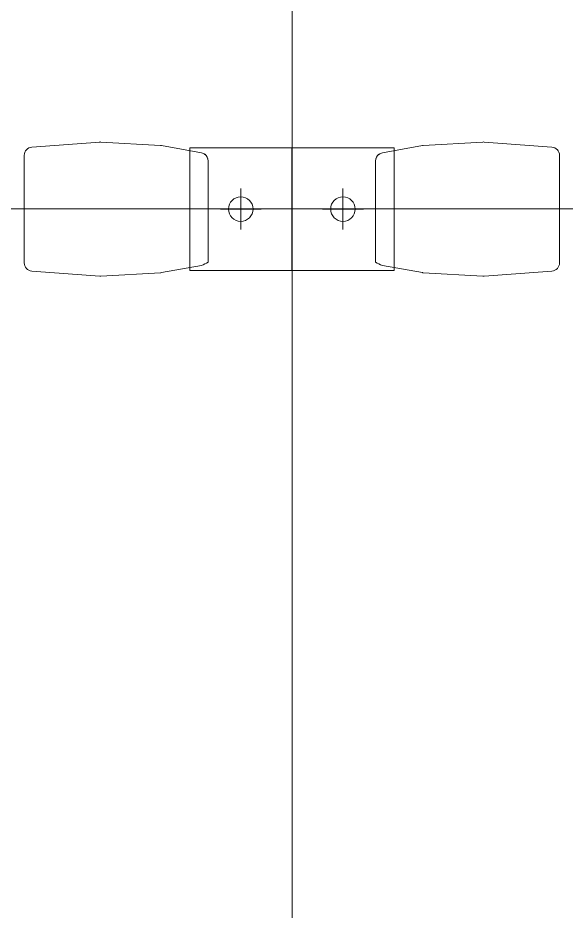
# Model space of a CAD drawing. Header units: metres. Extents: x -13933 to 152404, y -7861 to 21912.
# Drawn here: x 113000.8 to 113135, y 228.3 to 446.8 of the extents above; entities that cross this region are included whole.
import ezdxf

# ---------------------------------------------------------------- set-up
doc = ezdxf.new("R2010")
doc.units = ezdxf.units.M
doc.header["$LTSCALE"] = 100
doc.header["$MEASUREMENT"] = 0
doc.layers.get('0').update_dxf_attribs({"color": 9, "lineweight": 9})
doc.layers.add('06D', color=9, linetype='Continuous', lineweight=9)

# ---------------------------------------------------------------- blocks, each defined once
blk = doc.blocks.new('ARKTOS')
for p, q in [((-8, -5), (-8, 5)), ((-3, 0), (-13, 0))]:
    blk.add_line(p, q)
at = {"linetype": 'ByBlock'}
for points in [[(0, -11.83, 0.363965), (1.65, -13.8), (11.44, -15.53, 0.029047), (11.67, -15.56), (26.26, -16.41, 0.033251), (26.53, -16.41), (43.16, -15.17, 0.392539), (45.01, -13.17), (45.01, 13.17, 0.392539), (43.16, 15.17), (26.53, 16.41, 0.033251), (26.26, 16.41), (11.67, 15.56, 0.029047), (11.44, 15.53), (1.65, 13.8, 0.047994), (0, 12.97), (0, -11.83)], [(0, -11.83, 0.229142), (0.76, -13.4, 0.044394)]]:
    blk.add_lwpolyline(points, format="xyb", dxfattribs=at)
blk.add_lwpolyline([(-20.5, 15), (4.5, 15), (4.5, -15), (-20.5, -15)], close=True)
blk.add_circle((-8, 0), 3)
blk = doc.blocks.new('p-vw-catiaydinlatmaelemanlari')
at = {"layer": '06D', "linetype": 'ByBlock', "xscale": -1, "rotation": 270}
blk.add_blockref('ARKTOS', (33641.96, 1912.54), dxfattribs=at)
at = {"layer": '06D', "linetype": 'ByBlock', "rotation": 270}
blk.add_blockref('ARKTOS', (33641.96, 1871.54), dxfattribs=at)

msp = doc.modelspace()

# ---------------------------------------------------------------- linework, layer by layer
at = {"layer": '06D'}
for points in [[(112567.88, 650.11), (112567.88, 400.11), (113067.88, 400.11), (113067.88, 650.11)], [(113567.88, 650.11), (113567.88, 400.11), (113067.88, 400.11), (113067.88, 650.11)], [(112567.88, 400.11), (112567.88, 150.11), (113067.88, 150.11), (113067.88, 400.11)], [(113567.88, 400.11), (113567.88, 150.11), (113067.88, 150.11), (113067.88, 400.11)]]:
    msp.add_lwpolyline(points, close=True, dxfattribs=at)

# ---------------------------------------------------------------- block references
at = {"rotation": 269.9999999998917}
msp.add_blockref('p-vw-catiaydinlatmaelemanlari', (111175.81, 34042.01), dxfattribs=at)

doc.saveas('drawing.dxf')
